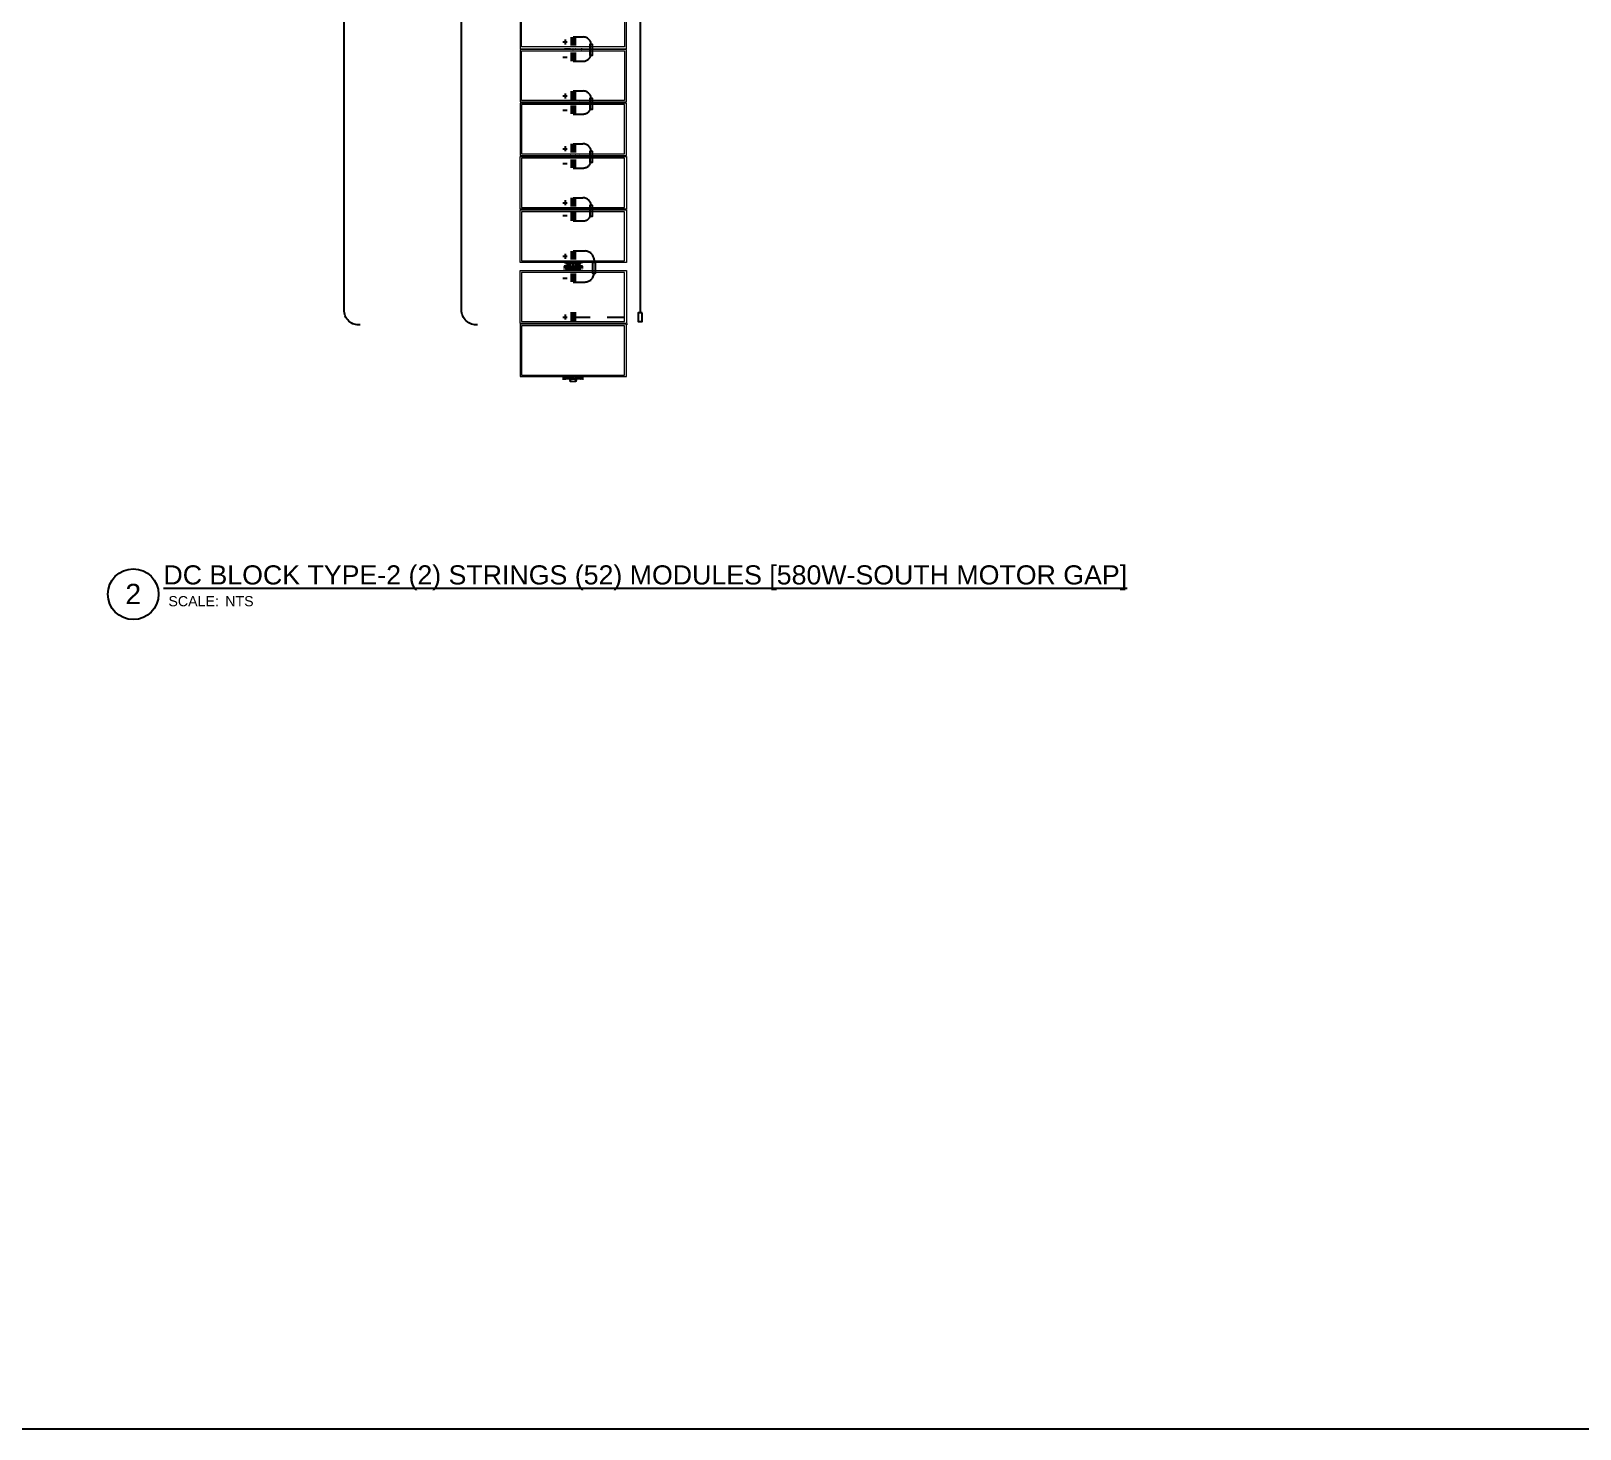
# Model space of a CAD drawing. Header units: feet. Extents: x -5.1 to 70.3, y -33 to 8.
# Drawn here: x 30.05 to 39.21, y -32.97 to -24.7 of the extents above; entities that cross this region are included whole.
import ezdxf
from ezdxf.enums import TextEntityAlignment as Align
from ezdxf.lldxf.tags import DXFTag

# ---------------------------------------------------------------- set-up
doc = ezdxf.new("R2010")
doc.units = ezdxf.units.FT
doc.header["$MEASUREMENT"] = 0
doc.linetypes.add('HIDDEN', pattern=[0.375, 0.25, -0.125])
for name, color, linetype in [('E-DC HARNESS-POS', 10, 'DC HARNESS CABLE'), ('E-HARN-COMP', 8, 'Continuous'), ('E-TRNK-CABL-NEG', 170, 'HIDDEN'), ('E-TRUNK-CABLE-POS', 10, 'HIDDEN'), ('G-ANNO-TEXT', 1, 'Continuous'), ('G-ANNO-TEXT @ 2', 1, 'Continuous'), ('Polarity-Text', 7, 'Continuous')]:
    doc.layers.add(name, color=color, linetype=linetype)
doc.styles.add('NEI-A', font='arial.ttf')
tags = doc.linetypes.add('DC HARNESS CABLE', pattern='A,0.5,-0.2,["DH",Standard,S=0.1,R=0,X=-0.1,Y=-0.05],-0.2', length=0.9).pattern_tags.tags
tags[6] = DXFTag(74, 10)

# ---------------------------------------------------------------- blocks, each defined once
blk = doc.blocks.new('A$Cc93f9aa1')
at = {"lineweight": 5}
for points in [[(11.8429, 0.4666), (11.6112, 0.4666), (11.6112, 0), (11.8429, 0)], [(11.6195, 0.4583), (11.8345, 0.4583), (11.8345, 0.0067), (11.6195, 0.0067)], [(11.8462, 0), (12.0762, 0), (12.0762, 0.4666), (11.8462, 0.4666)], [(11.8529, 0.0067), (11.8529, 0.4583), (12.0695, 0.4583), (12.0695, 0.0067)], [(12.0812, 0), (12.3112, 0), (12.3112, 0.4666), (12.0812, 0.4666)], [(12.3045, 0.0067), (12.3045, 0.4583), (12.0878, 0.4583), (12.0878, 0.0067)], [(12.5462, 0), (12.3162, 0), (12.3162, 0.4666), (12.5462, 0.4666)], [(12.5395, 0.0067), (12.5395, 0.4583), (12.3228, 0.4583), (12.3228, 0.0067)], [(12.7811, 0.4666), (12.7811, 0), (12.5495, 0), (12.5495, 0.4666)], [(12.7728, 0.4583), (12.5578, 0.4583), (12.5578, 0.0067), (12.7728, 0.0067)], [(12.8161, 0.4666), (13.0478, 0.4666), (13.0478, 0), (12.8161, 0)], [(12.8245, 0.4583), (12.8245, 0.0067), (13.0395, 0.0067), (13.0395, 0.4583)], [(13.2811, 0.4666), (13.0511, 0.4666), (13.0511, 0), (13.2811, 0)], [(13.0578, 0.4583), (13.0578, 0.0067), (13.2745, 0.0067), (13.2745, 0.4583)], [(11.8445, 0.235), (11.8445, 0.2333), (11.8429, 0.2333), (11.8429, 0.2317), (11.8445, 0.2317), (11.8462, 0.2317), (11.8462, 0.2333)], [(12.0795, 0.235), (12.0778, 0.2333), (12.0778, 0.2317), (12.0812, 0.2317), (12.0812, 0.2333), (12.0795, 0.2333)], [(12.3145, 0.235), (12.3128, 0.235), (12.3128, 0.2317), (12.3162, 0.2317), (12.3162, 0.2333), (12.3145, 0.2333)], [(12.5478, 0.235), (12.5478, 0.2333), (12.5462, 0.2333), (12.5462, 0.2317), (12.5478, 0.2317), (12.5495, 0.2317), (12.5495, 0.2333), (12.5495, 0.235)], [(12.7828, 0.245), (12.7811, 0.245)], [(12.7828, 0.235), (12.7811, 0.235)], [(12.7828, 0.23), (12.7811, 0.23)], [(12.7828, 0.22), (12.7811, 0.22)], [(12.7845, 0.2483), (12.7861, 0.2483), (12.7861, 0.245), (12.7845, 0.245), (12.7828, 0.2467), (12.7828, 0.2483)], [(12.7845, 0.2483), (12.7828, 0.2467), (12.7845, 0.245), (12.7861, 0.2467)], [(12.7861, 0.2167), (12.7861, 0.2183), (12.7861, 0.22), (12.7845, 0.22), (12.7828, 0.22), (12.7828, 0.2183), (12.7828, 0.2167), (12.7845, 0.2167)], [(12.7845, 0.22), (12.7828, 0.2183), (12.7845, 0.2167), (12.7861, 0.2183)], [(12.7861, 0.2467), (12.7845, 0.2467)], [(12.7861, 0.2183), (12.7845, 0.2183)], [(12.7861, 0.2183), (12.7845, 0.2183)], [(12.7945, 0.2483), (12.7928, 0.2483), (12.7911, 0.25), (12.7928, 0.2483)], [(12.7911, 0.2133), (12.7911, 0.215), (12.7945, 0.215), (12.7945, 0.2117), (12.7945, 0.21), (12.7928, 0.21), (12.7928, 0.2083)], [(12.7928, 0.2667), (12.7945, 0.2667), (12.7945, 0.2583), (12.7928, 0.2583)], [(12.7961, 0.2167), (12.7945, 0.2167)], [(12.7978, 0.2717), (12.7961, 0.2717)], [(12.7978, 0.2617), (12.7961, 0.2617)], [(12.7978, 0.2467), (12.7978, 0.2183), (12.7961, 0.2183), (12.7961, 0.2467)], [(12.7978, 0.2367), (12.7961, 0.2367)], [(12.7978, 0.23), (12.7961, 0.23)], [(12.7978, 0.23), (12.7961, 0.23)], [(12.8011, 0.2183), (12.8011, 0.2467), (12.8028, 0.2467), (12.8028, 0.2183)], [(12.8045, 0.2617), (12.8028, 0.2617)], [(12.8061, 0.23), (12.8045, 0.23)], [(12.8061, 0.23), (12.8045, 0.23)], [(12.8128, 0.2483), (12.8111, 0.2467), (12.8128, 0.245), (12.8145, 0.2467)], [(12.8128, 0.22), (12.8111, 0.2183), (12.8128, 0.2167), (12.8145, 0.2183)], [(12.8145, 0.21), (12.8145, 0.2133), (12.8161, 0.2133), (12.8161, 0.2117)], [(12.8178, 0.235), (12.8161, 0.235)], [(12.8178, 0.23), (12.8161, 0.23)], [(13.2895, 0.25), (13.2878, 0.25)], [(13.2911, 0.23), (13.2895, 0.23), (13.2878, 0.22), (13.2895, 0.22)], [(13.2961, 0.22), (13.2945, 0.22)], [(12.7961, 0.1967), (12.7961, 0.195), (12.7945, 0.195)], [(12.7978, 0.2033), (12.7961, 0.2033)], [(12.7995, 0.1967), (12.7978, 0.1967)], [(12.7995, 0.195), (12.7978, 0.195)], [(12.8028, 0.195), (12.8011, 0.195)]]:
    blk.add_lwpolyline(points, close=True, dxfattribs=at)
at = {"color": 2, "lineweight": 5}
blk.add_lwpolyline([(13.0495, 0.4683), (13.0511, 0.4716)], dxfattribs=at)
at = {"lineweight": 5}
for points in [[(11.8462, 0.2767), (11.8429, 0.2767)], [(11.8445, 0.27), (11.8445, 0.2733), (11.8429, 0.2717), (11.8429, 0.27), (11.8429, 0.2683)], [(11.8445, 0.255), (11.8429, 0.255), (11.8429, 0.2633), (11.8445, 0.2733)], [(11.8445, 0.2733), (11.8445, 0.275), (11.8445, 0.2733)], [(12.0812, 0.2767), (12.0762, 0.2767)], [(12.0762, 0.255), (12.0778, 0.255), (12.0778, 0.2633), (12.0795, 0.2733)], [(12.0812, 0.275), (12.0795, 0.275), (12.0795, 0.2733), (12.0778, 0.2733), (12.0778, 0.27), (12.0778, 0.2683)], [(12.0795, 0.27), (12.0795, 0.2733), (12.0795, 0.275)], [(12.3162, 0.2767), (12.3112, 0.2767)], [(12.3128, 0.255), (12.3112, 0.255), (12.3112, 0.2567), (12.3128, 0.2633), (12.3128, 0.2733), (12.3128, 0.27), (12.3112, 0.2683)], [(12.3145, 0.27), (12.3145, 0.2733), (12.3145, 0.275), (12.3128, 0.275), (12.3128, 0.2733), (12.3145, 0.2733)], [(12.5495, 0.2767), (12.5462, 0.2767)], [(12.5478, 0.255), (12.5462, 0.255), (12.5462, 0.2567), (12.5478, 0.2633), (12.5478, 0.2733), (12.5478, 0.275), (12.5478, 0.2733), (12.5478, 0.2717), (12.5462, 0.27), (12.5462, 0.2683)], [(12.5478, 0.275), (12.5495, 0.275)], [(12.5495, 0.27), (12.5495, 0.2733)], [(12.7811, 0.2667), (12.7828, 0.2667), (12.7828, 0.2683), (12.7811, 0.2683), (12.7811, 0.27), (12.7811, 0.275)], [(12.8045, 0.2683), (12.8028, 0.2683), (12.8011, 0.2683), (12.8011, 0.27), (12.7995, 0.27), (12.7978, 0.27), (12.7995, 0.27), (12.7978, 0.27), (12.7961, 0.2717), (12.7961, 0.2733), (12.7945, 0.2733), (12.7945, 0.27), (12.7961, 0.27), (12.7961, 0.2683), (12.7978, 0.2683), (12.7995, 0.2683), (12.7995, 0.2667)], [(12.7961, 0.2733), (12.7978, 0.2733), (12.8028, 0.2733), (12.8045, 0.2733), (12.8061, 0.2733)], [(12.8061, 0.2717), (12.8045, 0.2717), (12.8028, 0.27), (12.8045, 0.27), (12.8045, 0.2733), (12.8045, 0.2717)], [(12.8111, 0.255), (12.8095, 0.255), (12.8111, 0.255), (12.8111, 0.2533), (12.8111, 0.2517), (12.8145, 0.2517), (12.8145, 0.255), (12.8111, 0.255), (12.8161, 0.265), (12.8145, 0.265), (12.8161, 0.2667), (12.8145, 0.2667), (12.8145, 0.27), (12.8145, 0.275), (12.8161, 0.275)], [(13.2928, 0.2767), (13.2811, 0.2767)], [(13.2828, 0.27), (13.2828, 0.2733), (13.2811, 0.2733), (13.2811, 0.2717)], [(13.2945, 0.2767), (13.2928, 0.2767), (13.2928, 0.2683), (13.2861, 0.2683), (13.2861, 0.2717), (13.2845, 0.2717), (13.2845, 0.27), (13.2828, 0.2733), (13.2845, 0.255), (13.2861, 0.255), (13.2861, 0.2533), (13.2845, 0.27), (13.2845, 0.2683), (13.2845, 0.2667), (13.2861, 0.265), (13.2861, 0.2683), (13.2845, 0.2683)], [(13.2828, 0.2733), (13.2828, 0.275), (13.2828, 0.2733)], [(13.2895, 0.2733), (13.2878, 0.2733), (13.2911, 0.2733), (13.2928, 0.2733)], [(11.8445, 0.2467), (11.8429, 0.2467), (11.8429, 0.255)], [(11.8462, 0.2467), (11.8429, 0.2467)], [(11.8462, 0.245), (11.8429, 0.245), (11.8445, 0.245)], [(11.8429, 0.245), (11.8429, 0.2433), (11.8462, 0.2433)], [(11.8462, 0.2217), (11.8429, 0.2217), (11.8429, 0.22)], [(11.8462, 0.22), (11.8429, 0.22), (11.8445, 0.22)], [(11.8445, 0.2183), (11.8429, 0.2183), (11.8429, 0.21), (11.8429, 0.2), (11.8445, 0.1933), (11.8445, 0.1917), (11.8462, 0.1917)], [(11.8429, 0.2183), (11.8462, 0.2183)], [(12.0812, 0.2467), (12.0778, 0.2467), (12.0762, 0.2467), (12.0762, 0.2517), (12.0778, 0.2533), (12.0778, 0.255)], [(12.0762, 0.2467), (12.0778, 0.2467)], [(12.0812, 0.245), (12.0778, 0.245), (12.0762, 0.245)], [(12.0812, 0.2433), (12.0778, 0.2433), (12.0762, 0.2433)], [(12.0812, 0.2217), (12.0778, 0.2217), (12.0762, 0.2217)], [(12.0762, 0.22), (12.0778, 0.22), (12.0812, 0.22)], [(12.0778, 0.21), (12.0778, 0.2117), (12.0762, 0.215), (12.0762, 0.2183), (12.0778, 0.2183), (12.0762, 0.2183)], [(12.0762, 0.21), (12.0778, 0.21), (12.0778, 0.2), (12.0795, 0.1933), (12.0795, 0.1917), (12.0812, 0.1917)], [(12.0778, 0.2433), (12.0778, 0.245)], [(12.0778, 0.22), (12.0778, 0.2217)], [(12.0812, 0.2183), (12.0778, 0.2183)], [(12.3128, 0.2467), (12.3112, 0.2467), (12.3112, 0.255)], [(12.3162, 0.2467), (12.3112, 0.2467)], [(12.3162, 0.245), (12.3112, 0.245), (12.3128, 0.245)], [(12.3112, 0.245), (12.3112, 0.2433), (12.3162, 0.2433)], [(12.3162, 0.2217), (12.3112, 0.2217), (12.3112, 0.22)], [(12.3162, 0.22), (12.3112, 0.22), (12.3128, 0.22)], [(12.3145, 0.1917), (12.3128, 0.1917), (12.3128, 0.2), (12.3112, 0.21), (12.3112, 0.2183), (12.3128, 0.2183)], [(12.3112, 0.2183), (12.3162, 0.2183)], [(12.5478, 0.2467), (12.5462, 0.2467), (12.5462, 0.255)], [(12.5495, 0.2467), (12.5462, 0.2467)], [(12.5495, 0.245), (12.5462, 0.245), (12.5478, 0.245)], [(12.5462, 0.245), (12.5462, 0.2433), (12.5495, 0.2433)], [(12.5495, 0.2217), (12.5462, 0.2217), (12.5462, 0.22)], [(12.5495, 0.22), (12.5462, 0.22), (12.5478, 0.22)], [(12.5478, 0.1917), (12.5478, 0.2), (12.5462, 0.21), (12.5462, 0.2183), (12.5478, 0.2183)], [(12.5462, 0.2183), (12.5495, 0.2183)], [(12.7861, 0.2117), (12.7861, 0.2133), (12.7828, 0.2133), (12.7828, 0.2117), (12.7811, 0.21), (12.7811, 0.2133), (12.7828, 0.2133), (12.7828, 0.215), (12.7811, 0.215), (12.7811, 0.25), (12.7828, 0.25), (12.7828, 0.2517), (12.7828, 0.2533), (12.7811, 0.255), (12.7811, 0.2533), (12.7811, 0.255), (12.7811, 0.2517), (12.7861, 0.2517), (12.7861, 0.2533), (12.7861, 0.255), (12.7828, 0.265), (12.7811, 0.265), (12.7795, 0.2667)], [(12.7795, 0.255), (12.7795, 0.255)], [(12.7795, 0.21), (12.7795, 0.21)], [(12.7811, 0.27), (12.7811, 0.27)], [(12.7811, 0.2667), (12.7811, 0.2667)], [(12.7811, 0.265), (12.7861, 0.255), (12.7811, 0.255), (12.7811, 0.2567)], [(12.7811, 0.25), (12.7811, 0.2517)], [(12.7811, 0.2467), (12.7828, 0.2467), (12.7828, 0.2483), (12.7845, 0.2483), (12.7861, 0.2483), (12.7861, 0.2467), (12.7878, 0.2467)], [(12.7811, 0.2183), (12.7828, 0.2183), (12.7828, 0.22), (12.7845, 0.22), (12.7861, 0.22), (12.7861, 0.2183), (12.7861, 0.2167), (12.7845, 0.2167), (12.7828, 0.2183)], [(12.7811, 0.2133), (12.7811, 0.215)], [(12.7811, 0.2117), (12.7811, 0.21), (12.7861, 0.21), (12.7811, 0.2), (12.7828, 0.2), (12.7861, 0.21), (12.7861, 0.2117), (12.7861, 0.21), (12.7878, 0.21), (12.7911, 0.2133), (12.7895, 0.2133), (12.7895, 0.2117), (12.7878, 0.2117), (12.7895, 0.2117)], [(12.7845, 0.2667), (12.7828, 0.2667), (12.7828, 0.2633), (12.7828, 0.265), (12.7845, 0.265), (12.7845, 0.2633)], [(12.7828, 0.2483), (12.7828, 0.2483)], [(12.7828, 0.2467), (12.7828, 0.245), (12.7845, 0.245), (12.7861, 0.245), (12.7861, 0.2467), (12.7845, 0.2467), (12.7861, 0.2467), (12.7845, 0.2467), (12.7861, 0.2467), (12.7845, 0.2467), (12.7861, 0.2467), (12.7845, 0.2467)], [(12.7828, 0.2467), (12.7828, 0.2467)], [(12.7828, 0.245), (12.7828, 0.245)], [(12.7828, 0.22), (12.7828, 0.22)], [(12.7828, 0.2183), (12.7828, 0.2183)], [(12.7828, 0.2167), (12.7828, 0.2167)], [(12.7845, 0.2617), (12.7911, 0.2583), (12.7911, 0.2567)], [(12.7845, 0.2483), (12.7845, 0.2483)], [(12.7845, 0.245), (12.7845, 0.245)], [(12.7845, 0.22), (12.7845, 0.22)], [(12.7845, 0.2183), (12.7861, 0.2183)], [(12.7845, 0.2183), (12.7861, 0.2183)], [(12.7845, 0.2183), (12.7861, 0.2183)], [(12.7845, 0.2183), (12.7861, 0.2183)], [(12.7845, 0.2183), (12.7861, 0.2183)], [(12.7845, 0.2167), (12.7845, 0.2167)], [(12.7845, 0.2033), (12.7911, 0.2067), (12.7911, 0.2083)], [(12.7861, 0.2583), (12.7911, 0.2533)], [(12.7895, 0.2533), (12.7878, 0.2533), (12.7895, 0.2533), (12.7895, 0.2517), (12.7911, 0.2517), (12.7878, 0.255), (12.7878, 0.2517), (12.7861, 0.2517), (12.7878, 0.2517), (12.7878, 0.215), (12.7861, 0.215)], [(12.7861, 0.255), (12.7878, 0.255), (12.7861, 0.255), (12.7861, 0.2533)], [(12.7861, 0.2483), (12.7861, 0.2483)], [(12.7861, 0.2467), (12.7861, 0.2467)], [(12.7861, 0.245), (12.7861, 0.245)], [(12.7861, 0.22), (12.7861, 0.22)], [(12.7861, 0.2183), (12.7861, 0.2183)], [(12.7861, 0.2167), (12.7861, 0.2167)], [(12.7861, 0.215), (12.7861, 0.215)], [(12.7861, 0.2133), (12.7878, 0.2133), (12.7878, 0.21), (12.7861, 0.21)], [(12.7861, 0.2067), (12.7911, 0.2117)], [(12.7945, 0.245), (12.7878, 0.245)], [(12.7978, 0.235), (12.7961, 0.235), (12.7945, 0.235), (12.7945, 0.2367), (12.7945, 0.2383), (12.7945, 0.2367), (12.7961, 0.235), (12.7878, 0.235), (12.7878, 0.23), (12.7961, 0.23), (12.7945, 0.2283), (12.7945, 0.2267), (12.7945, 0.23), (12.7961, 0.23), (12.7945, 0.23)], [(12.7878, 0.22), (12.7945, 0.22)], [(12.7878, 0.215), (12.7878, 0.215)], [(12.7928, 0.2667), (12.7911, 0.2617), (12.7911, 0.25), (12.7911, 0.2517)], [(12.7911, 0.26), (12.7911, 0.25), (12.7928, 0.25), (12.7945, 0.2483), (12.7961, 0.2483)], [(12.7945, 0.255), (12.7945, 0.25), (12.7928, 0.25), (12.7911, 0.2517), (12.7928, 0.2567), (12.7928, 0.255), (12.7945, 0.255), (12.7945, 0.2583)], [(12.7911, 0.205), (12.7911, 0.215), (12.7928, 0.2167), (12.7945, 0.2167), (12.7928, 0.2167), (12.7911, 0.215)], [(12.7928, 0.1983), (12.7911, 0.205), (12.7911, 0.215), (12.7911, 0.2133)], [(12.7928, 0.2667), (12.7928, 0.2667)], [(12.7928, 0.26), (12.7928, 0.26)], [(12.7945, 0.215), (12.7945, 0.2167), (12.7928, 0.215)], [(12.7945, 0.2067), (12.7945, 0.1983), (12.7928, 0.1983), (12.7928, 0.2067), (12.7945, 0.2067), (12.7945, 0.21)], [(12.7928, 0.205), (12.7928, 0.205)], [(12.7961, 0.27), (12.7945, 0.27), (12.7961, 0.27), (12.7978, 0.27), (12.7961, 0.27), (12.7978, 0.27), (12.7978, 0.2683), (12.7961, 0.2683), (12.7961, 0.2467)], [(12.7961, 0.2383), (12.7945, 0.2383), (12.7945, 0.2617), (12.7945, 0.27)], [(12.7945, 0.2667), (12.7961, 0.2667)], [(12.7945, 0.2467), (12.7945, 0.2483), (12.7961, 0.2483), (12.7945, 0.2483), (12.7945, 0.25)], [(12.7945, 0.195), (12.7945, 0.1933), (12.7961, 0.1933), (12.7961, 0.195), (12.7945, 0.195), (12.7945, 0.2033), (12.7945, 0.2267), (12.7961, 0.2267)], [(12.7961, 0.2167), (12.7945, 0.2167), (12.7945, 0.2183)], [(12.7961, 0.27), (12.7961, 0.27)], [(12.8028, 0.2467), (12.8028, 0.2683), (12.8011, 0.2683), (12.8011, 0.2467), (12.7995, 0.2467), (12.7995, 0.2183), (12.7978, 0.2183), (12.7978, 0.1967), (12.7961, 0.1967), (12.7961, 0.2183)], [(12.7961, 0.1933), (12.8028, 0.1933), (12.8045, 0.1933), (12.8028, 0.1933), (12.8028, 0.195), (12.8011, 0.195), (12.8028, 0.195), (12.8045, 0.195), (12.8045, 0.2033), (12.8028, 0.2033), (12.8045, 0.2033), (12.8045, 0.2267), (12.8028, 0.2267)], [(12.7978, 0.2717), (12.7995, 0.2717)], [(12.7978, 0.2667), (12.7995, 0.2667), (12.7995, 0.2467), (12.7978, 0.2467), (12.7978, 0.2683), (12.7995, 0.2683), (12.8011, 0.2683), (12.8028, 0.2683), (12.8028, 0.27), (12.8011, 0.27), (12.8028, 0.27), (12.8011, 0.27), (12.8028, 0.27), (12.8045, 0.27), (12.8028, 0.27), (12.8045, 0.27), (12.8061, 0.27)], [(12.8028, 0.2183), (12.8028, 0.1967), (12.8011, 0.1967), (12.8011, 0.2183), (12.7995, 0.2183), (12.7995, 0.1983), (12.7978, 0.1983)], [(12.8011, 0.2667), (12.8028, 0.2667)], [(12.8028, 0.2717), (12.8045, 0.2717), (12.8028, 0.2717)], [(12.8045, 0.27), (12.8045, 0.2617), (12.8045, 0.2383), (12.8028, 0.2383)], [(12.8028, 0.27), (12.8028, 0.27)], [(12.8028, 0.23), (12.8095, 0.23), (12.8095, 0.235), (12.8028, 0.235)], [(12.8078, 0.2517), (12.8078, 0.25), (12.8078, 0.2617), (12.8078, 0.2667), (12.8078, 0.2583), (12.8045, 0.2583), (12.8045, 0.2667), (12.8061, 0.2667), (12.8045, 0.2667)], [(12.8045, 0.2583), (12.8045, 0.255), (12.8078, 0.255), (12.8078, 0.2567), (12.8078, 0.2583)], [(12.8078, 0.2567), (12.8078, 0.2517), (12.8078, 0.25), (12.8061, 0.25), (12.8045, 0.255)], [(12.8095, 0.2483), (12.8045, 0.2483), (12.8061, 0.2483), (12.8078, 0.2483), (12.8061, 0.2483), (12.8078, 0.2483)], [(12.8095, 0.245), (12.8045, 0.245), (12.8061, 0.2467), (12.8095, 0.2467)], [(12.8061, 0.235), (12.8045, 0.235), (12.8045, 0.2383), (12.8061, 0.2383)], [(12.8045, 0.2383), (12.8045, 0.2367), (12.8061, 0.2367), (12.8045, 0.2367), (12.8045, 0.235)], [(12.8045, 0.2267), (12.8045, 0.23), (12.8045, 0.2267), (12.8061, 0.2267)], [(12.8095, 0.2183), (12.8061, 0.2183), (12.8045, 0.22), (12.8095, 0.22)], [(12.8095, 0.205), (12.8095, 0.215), (12.8078, 0.215), (12.8061, 0.2167), (12.8045, 0.2167), (12.8095, 0.2167)], [(12.8045, 0.21), (12.8045, 0.2067), (12.8078, 0.2067), (12.8078, 0.2083), (12.8078, 0.21), (12.8061, 0.21), (12.8045, 0.2117), (12.8061, 0.215), (12.8078, 0.215), (12.8078, 0.2083)], [(12.8045, 0.1983), (12.8061, 0.1983), (12.8045, 0.1983), (12.8045, 0.2067)], [(12.8061, 0.2667), (12.8061, 0.2667)], [(12.8061, 0.25), (12.8061, 0.2483), (12.8078, 0.25), (12.8061, 0.2483), (12.8078, 0.25), (12.8095, 0.25), (12.8095, 0.26)], [(12.8061, 0.215), (12.8061, 0.2167), (12.8078, 0.2167), (12.8061, 0.2167), (12.8078, 0.215), (12.8061, 0.2167), (12.8078, 0.2167)], [(12.8078, 0.26), (12.8078, 0.26)], [(12.8078, 0.2067), (12.8078, 0.1983), (12.8078, 0.215), (12.8078, 0.2133)], [(12.8078, 0.205), (12.8078, 0.205)], [(12.8145, 0.265), (12.8095, 0.255), (12.8111, 0.255), (12.8111, 0.2533)], [(12.8145, 0.255), (12.8161, 0.255), (12.8161, 0.2533), (12.8161, 0.255), (12.8161, 0.2533), (12.8161, 0.2517), (12.8145, 0.2517), (12.8145, 0.25), (12.8161, 0.25), (12.8161, 0.215), (12.8145, 0.215), (12.8145, 0.2133), (12.8111, 0.2133), (12.8111, 0.2117), (12.8111, 0.21), (12.8095, 0.21), (12.8145, 0.2), (12.8161, 0.2), (12.8145, 0.2017)], [(12.8111, 0.215), (12.8095, 0.215), (12.8095, 0.2517), (12.8111, 0.2517), (12.8095, 0.2517), (12.8095, 0.255)], [(12.8095, 0.2517), (12.8095, 0.2517)], [(12.8095, 0.235), (12.8111, 0.235)], [(12.8095, 0.215), (12.8095, 0.215)], [(12.8111, 0.2117), (12.8095, 0.2117), (12.8095, 0.21), (12.8095, 0.2133), (12.8111, 0.2133)], [(12.8095, 0.21), (12.8111, 0.21)], [(12.8111, 0.2517), (12.8111, 0.2517)], [(12.8111, 0.2467), (12.8111, 0.245), (12.8111, 0.2483), (12.8128, 0.2483), (12.8111, 0.2483), (12.8111, 0.2467), (12.8128, 0.2467), (12.8145, 0.2467), (12.8128, 0.245), (12.8111, 0.245), (12.8128, 0.245), (12.8145, 0.245), (12.8145, 0.2467), (12.8128, 0.2467), (12.8145, 0.2467), (12.8128, 0.2467), (12.8145, 0.2467), (12.8128, 0.2467), (12.8145, 0.2467), (12.8128, 0.2467), (12.8145, 0.2467), (12.8145, 0.2483), (12.8128, 0.2483), (12.8145, 0.2483), (12.8145, 0.2467)], [(12.8111, 0.2483), (12.8111, 0.2483)], [(12.8111, 0.2467), (12.8111, 0.2467)], [(12.8111, 0.245), (12.8111, 0.245)], [(12.8128, 0.2183), (12.8145, 0.2183), (12.8128, 0.2183), (12.8145, 0.2183), (12.8128, 0.2183), (12.8145, 0.2183), (12.8128, 0.2183), (12.8145, 0.2183), (12.8128, 0.2183), (12.8145, 0.2183), (12.8145, 0.22), (12.8128, 0.22), (12.8111, 0.22), (12.8111, 0.2183), (12.8111, 0.2167), (12.8128, 0.2167), (12.8145, 0.2183), (12.8145, 0.2167), (12.8128, 0.2167), (12.8111, 0.2167), (12.8111, 0.2183), (12.8111, 0.22), (12.8128, 0.22), (12.8145, 0.22), (12.8145, 0.2183)], [(12.8111, 0.22), (12.8111, 0.22)], [(12.8111, 0.2183), (12.8111, 0.2183)], [(12.8111, 0.2167), (12.8111, 0.2167)], [(12.8111, 0.215), (12.8111, 0.215)], [(12.8161, 0.2), (12.8111, 0.21), (12.8145, 0.21)], [(12.8128, 0.2483), (12.8128, 0.2483)], [(12.8128, 0.245), (12.8128, 0.245)], [(12.8128, 0.22), (12.8128, 0.22)], [(12.8128, 0.2167), (12.8128, 0.2167)], [(12.8145, 0.27), (12.8145, 0.27)], [(12.8145, 0.2667), (12.8145, 0.2667)], [(12.8145, 0.2483), (12.8145, 0.2483)], [(12.8145, 0.2467), (12.8145, 0.2467)], [(12.8145, 0.245), (12.8145, 0.245)], [(12.8145, 0.22), (12.8145, 0.22)], [(12.8145, 0.2183), (12.8145, 0.2183)], [(12.8145, 0.2167), (12.8145, 0.2167)], [(12.8161, 0.2567), (12.8161, 0.255)], [(12.8161, 0.2517), (12.8161, 0.25)], [(12.8161, 0.245), (12.8178, 0.245)], [(12.8161, 0.22), (12.8178, 0.22)], [(12.8161, 0.215), (12.8161, 0.2133)], [(12.8178, 0.2117), (12.8161, 0.2117), (12.8161, 0.21)], [(12.8178, 0.255), (12.8178, 0.255)], [(12.8178, 0.21), (12.8178, 0.21)], [(13.2845, 0.255), (13.2845, 0.2467), (13.2811, 0.2467)], [(13.2811, 0.245), (13.2845, 0.245), (13.2861, 0.245), (13.2861, 0.2533), (13.2878, 0.25), (13.2878, 0.2467)], [(13.2811, 0.2433), (13.2845, 0.2433), (13.2845, 0.245), (13.2845, 0.2433), (13.2845, 0.245)], [(13.2811, 0.2317), (13.2845, 0.2317), (13.2845, 0.2333), (13.2828, 0.2333), (13.2828, 0.235), (13.2811, 0.2333)], [(13.2861, 0.2217), (13.2845, 0.2217), (13.2845, 0.22), (13.2845, 0.2217), (13.2811, 0.2217)], [(13.2811, 0.22), (13.2845, 0.22), (13.2861, 0.22), (13.2878, 0.22)], [(13.2811, 0.2183), (13.2845, 0.2183)], [(13.2828, 0.1917), (13.2845, 0.21), (13.2861, 0.2117), (13.2861, 0.22), (13.2878, 0.22), (13.2895, 0.22), (13.2895, 0.2183), (13.2878, 0.2183), (13.2878, 0.22), (13.2878, 0.215), (13.2878, 0.2167), (13.2895, 0.2167), (13.2878, 0.2167), (13.2878, 0.215), (13.2845, 0.2), (13.2861, 0.2), (13.2895, 0.2167), (13.2928, 0.2167), (13.2928, 0.2)], [(13.2845, 0.2667), (13.2878, 0.25), (13.2895, 0.25), (13.2861, 0.265), (13.2928, 0.265), (13.2928, 0.2683)], [(13.2895, 0.2317), (13.2895, 0.235), (13.2861, 0.2433), (13.2861, 0.245), (13.2845, 0.245), (13.2845, 0.2467)], [(13.2878, 0.235), (13.2845, 0.2433), (13.2861, 0.2433), (13.2845, 0.2433), (13.2861, 0.2433), (13.2861, 0.245), (13.2845, 0.245), (13.2861, 0.245)], [(13.2895, 0.235), (13.2878, 0.235), (13.2878, 0.2317), (13.2845, 0.2233)], [(13.2845, 0.2217), (13.2845, 0.22), (13.2861, 0.22), (13.2861, 0.2217), (13.2845, 0.2217), (13.2861, 0.2217), (13.2845, 0.22), (13.2861, 0.22), (13.2845, 0.22), (13.2845, 0.2183), (13.2845, 0.21)], [(13.2845, 0.1967), (13.2845, 0.195), (13.2861, 0.2117), (13.2878, 0.215), (13.2895, 0.215)], [(13.2928, 0.265), (13.2928, 0.25), (13.2895, 0.25), (13.2895, 0.2467), (13.2878, 0.2467), (13.2878, 0.245), (13.2861, 0.245), (13.2878, 0.245), (13.2895, 0.245), (13.2895, 0.2467), (13.2928, 0.2467), (13.2928, 0.25)], [(13.2878, 0.2217), (13.2861, 0.2217), (13.2895, 0.23), (13.2911, 0.23)], [(13.2878, 0.2717), (13.2911, 0.2717)], [(13.2878, 0.245), (13.2895, 0.235), (13.2911, 0.235), (13.2895, 0.235), (13.2895, 0.23), (13.2878, 0.23)], [(13.2911, 0.2317), (13.2911, 0.235), (13.2895, 0.245)], [(13.2928, 0.2167), (13.2928, 0.2183), (13.2895, 0.2183), (13.2895, 0.2167)], [(13.2945, 0.2467), (13.2928, 0.2467), (13.2945, 0.2467), (13.2961, 0.245), (13.2978, 0.245), (13.2961, 0.245), (13.2928, 0.245), (13.2928, 0.2183), (13.2945, 0.2183), (13.2945, 0.22), (13.2961, 0.22), (13.2961, 0.2183), (13.2961, 0.22), (13.2978, 0.22), (13.2995, 0.22), (13.2995, 0.2217)], [(13.2978, 0.2467), (13.2961, 0.2467), (13.2945, 0.2467), (13.2928, 0.2467), (13.2928, 0.245), (13.2945, 0.245)], [(13.2928, 0.2467), (13.2961, 0.2467), (13.2978, 0.2467), (13.2978, 0.245), (13.2995, 0.245), (13.2995, 0.2433), (13.3011, 0.2433)], [(13.2928, 0.22), (13.2928, 0.2233), (13.2928, 0.2417), (13.2928, 0.245)], [(13.3011, 0.2217), (13.2995, 0.2217), (13.2995, 0.22), (13.2978, 0.22), (13.2978, 0.2183), (13.2961, 0.2183), (13.2928, 0.2183), (13.2945, 0.2183), (13.2995, 0.2183), (13.3028, 0.2183)], [(13.2945, 0.22), (13.2928, 0.22), (13.2961, 0.22), (13.2978, 0.22), (13.2961, 0.22), (13.2978, 0.22), (13.2995, 0.22)], [(13.2928, 0.2183), (13.2945, 0.2183)], [(13.3028, 0.2467), (13.2995, 0.2467), (13.2945, 0.2467), (13.2961, 0.2467), (13.2961, 0.245)], [(13.2995, 0.2433), (13.2995, 0.245), (13.2978, 0.245), (13.2961, 0.245), (13.2961, 0.2467)], [(13.2995, 0.245), (13.2978, 0.245)], [(13.3011, 0.2283), (13.3011, 0.2233), (13.3011, 0.2433), (13.3011, 0.2383)], [(13.3011, 0.2267), (13.3011, 0.2283), (13.3011, 0.2383), (13.3028, 0.2383)], [(13.3011, 0.2367), (13.3011, 0.2383), (13.3011, 0.2367)], [(13.3028, 0.245), (13.3045, 0.245), (13.3045, 0.22), (13.3028, 0.22)], [(11.8445, 0.19), (11.8445, 0.1933), (11.8429, 0.1933), (11.8429, 0.195), (11.8429, 0.1967)], [(11.8462, 0.1883), (11.8429, 0.1883)], [(11.8445, 0.195), (11.8445, 0.1917), (11.8445, 0.19), (11.8462, 0.19)], [(12.0812, 0.1883), (12.0762, 0.1883)], [(12.0778, 0.1967), (12.0778, 0.195), (12.0778, 0.1917), (12.0795, 0.1917), (12.0795, 0.19), (12.0795, 0.1917), (12.0795, 0.195)], [(12.3112, 0.1967), (12.3128, 0.195), (12.3128, 0.19), (12.3145, 0.19), (12.3145, 0.1917), (12.3145, 0.195)], [(12.3162, 0.1883), (12.3112, 0.1883)], [(12.5462, 0.1967), (12.5462, 0.195), (12.5478, 0.1933), (12.5478, 0.19), (12.5495, 0.19)], [(12.5495, 0.1883), (12.5462, 0.1883)], [(12.5495, 0.195), (12.5495, 0.1917), (12.5478, 0.1917), (12.5478, 0.19)], [(12.7811, 0.2017), (12.7795, 0.2)], [(12.7811, 0.1983), (12.7828, 0.1983), (12.7811, 0.1967)], [(12.7811, 0.1983), (12.7811, 0.1983)], [(12.7811, 0.195), (12.7811, 0.19)], [(12.7811, 0.195), (12.7811, 0.195)], [(12.7845, 0.2017), (12.7845, 0.2), (12.7828, 0.2), (12.7828, 0.2017), (12.7828, 0.1983), (12.7845, 0.1983)], [(12.7945, 0.1983), (12.7961, 0.1983)], [(12.7978, 0.1933), (12.7961, 0.1933), (12.7978, 0.1933), (12.7961, 0.1933), (12.7978, 0.195), (12.7995, 0.195), (12.7978, 0.195), (12.7978, 0.1967)], [(12.7978, 0.195), (12.7961, 0.195), (12.7961, 0.1967)], [(12.7995, 0.1983), (12.7995, 0.1967), (12.8011, 0.1967), (12.8028, 0.1967), (12.8011, 0.1967), (12.8011, 0.195), (12.8028, 0.195), (12.8045, 0.1933), (12.8061, 0.1933), (12.8045, 0.1933), (12.8028, 0.1933)], [(12.8011, 0.1983), (12.8028, 0.1983)], [(12.8028, 0.195), (12.8028, 0.1967), (12.8028, 0.195), (12.8045, 0.195), (12.8045, 0.1933)], [(12.8061, 0.195), (12.8045, 0.195), (12.8028, 0.1967)], [(12.8145, 0.1967), (12.8145, 0.1983), (12.8161, 0.1983)], [(12.8145, 0.1983), (12.8145, 0.1983)], [(12.8145, 0.195), (12.8145, 0.19), (12.8161, 0.19)], [(13.2811, 0.1933), (13.2828, 0.1917), (13.2828, 0.19), (13.2845, 0.19)], [(13.2811, 0.1883), (13.2928, 0.1883)], [(13.2945, 0.1883), (13.2928, 0.1883), (13.2928, 0.1967), (13.2861, 0.1967), (13.2861, 0.195), (13.2845, 0.195), (13.2828, 0.1917), (13.2828, 0.19)], [(13.2845, 0.1917), (13.2828, 0.1917), (13.2828, 0.195)], [(13.2928, 0.1967), (13.2928, 0.2), (13.2861, 0.2), (13.2861, 0.1967), (13.2845, 0.1967), (13.2845, 0.1983)], [(13.2911, 0.1933), (13.2878, 0.1933)], [(13.2895, 0.1917), (13.2878, 0.1917), (13.2911, 0.1917), (13.2928, 0.1917)]]:
    blk.add_lwpolyline(points, dxfattribs=at)
at = {"color": 8, "lineweight": 5, "true_color": 0x808080}
for points in [[(11.8462, 0.2767), (11.8429, 0.2767)], [(11.8429, 0.2733), (11.8429, 0.275), (11.8445, 0.275)], [(11.8445, 0.2733), (11.8445, 0.2733)], [(11.8445, 0.2733), (11.8462, 0.2583)], [(12.0812, 0.2767), (12.0762, 0.2767)], [(12.0762, 0.2733), (12.0778, 0.2733), (12.0778, 0.275), (12.0795, 0.275)], [(12.0795, 0.2733), (12.0795, 0.2733)], [(12.0795, 0.2733), (12.0812, 0.2583)], [(12.3162, 0.2767), (12.3112, 0.2767)], [(12.3112, 0.2733), (12.3128, 0.2733), (12.3128, 0.275)], [(12.3145, 0.2733), (12.3145, 0.2733)], [(12.3145, 0.2733), (12.3162, 0.2583)], [(12.5495, 0.2767), (12.5462, 0.2767)], [(12.5462, 0.2733), (12.5462, 0.275), (12.5478, 0.275)], [(12.5478, 0.2733), (12.5495, 0.2583)], [(12.5495, 0.2733), (12.5495, 0.2733)], [(12.7961, 0.2733), (12.7961, 0.2717)], [(12.8028, 0.2717), (12.8028, 0.2733)], [(13.2928, 0.2767), (13.2811, 0.2767)], [(13.2811, 0.275), (13.2828, 0.275)], [(13.2811, 0.265), (13.2828, 0.2733)], [(11.8429, 0.2617), (11.8429, 0.27), (11.8445, 0.27)], [(11.8429, 0.2667), (11.8429, 0.2683)], [(11.8462, 0.255), (11.8429, 0.255)], [(11.8429, 0.21), (11.8462, 0.21)], [(11.8462, 0.2067), (11.8445, 0.1917)], [(11.8462, 0.2683), (11.8462, 0.27)], [(12.0762, 0.27), (12.0778, 0.27), (12.0778, 0.2683), (12.0762, 0.2617)], [(12.0762, 0.2683), (12.0778, 0.2683), (12.0762, 0.2667)], [(12.0812, 0.255), (12.0778, 0.255)], [(12.0778, 0.21), (12.0812, 0.21)], [(12.0812, 0.2067), (12.0795, 0.1917)], [(12.0812, 0.2683), (12.0812, 0.27)], [(12.3112, 0.27), (12.3128, 0.27), (12.3128, 0.2683), (12.3112, 0.2617)], [(12.3112, 0.2667), (12.3112, 0.2683), (12.3128, 0.2683)], [(12.3162, 0.255), (12.3112, 0.255)], [(12.3112, 0.21), (12.3162, 0.21)], [(12.3162, 0.2683), (12.3145, 0.27)], [(12.3162, 0.2067), (12.3145, 0.1917)], [(12.5462, 0.2617), (12.5462, 0.27), (12.5478, 0.27)], [(12.5462, 0.2667), (12.5462, 0.2683)], [(12.5495, 0.255), (12.5462, 0.255)], [(12.5462, 0.21), (12.5495, 0.21)], [(12.5495, 0.2067), (12.5478, 0.1917)], [(12.5495, 0.2683), (12.5495, 0.27)], [(12.7795, 0.2567), (12.7795, 0.2567)], [(12.7795, 0.2083), (12.7795, 0.2083)], [(12.7811, 0.2567), (12.7828, 0.2567)], [(12.7811, 0.21), (12.7811, 0.2083)], [(12.7828, 0.25), (12.7828, 0.2483)], [(12.7828, 0.245), (12.7828, 0.22)], [(12.7828, 0.2167), (12.7828, 0.215)], [(12.7845, 0.26), (12.7861, 0.2583), (12.7878, 0.2583), (12.7895, 0.2567), (12.7911, 0.255)], [(12.7911, 0.21), (12.7895, 0.2083), (12.7878, 0.2083), (12.7861, 0.2067), (12.7845, 0.205)], [(12.7861, 0.2483), (12.7861, 0.2517)], [(12.7861, 0.22), (12.7861, 0.245)], [(12.7861, 0.215), (12.7861, 0.2167)], [(12.7945, 0.2617), (12.7945, 0.27)], [(12.7945, 0.2583), (12.7961, 0.2583)], [(12.7945, 0.255), (12.7961, 0.255)], [(12.7945, 0.25), (12.7961, 0.25)], [(12.7945, 0.215), (12.7961, 0.215)], [(12.7945, 0.2117), (12.7961, 0.2117)], [(12.7945, 0.2067), (12.7961, 0.2067)], [(12.7961, 0.2717), (12.7961, 0.2717)], [(12.7961, 0.27), (12.7978, 0.27), (12.7995, 0.27), (12.7978, 0.27), (12.7995, 0.27), (12.8011, 0.27), (12.8028, 0.27), (12.8011, 0.27)], [(12.7961, 0.2617), (12.7961, 0.2383), (12.7961, 0.235), (12.7978, 0.235)], [(12.7961, 0.2033), (12.7961, 0.2267), (12.7961, 0.23), (12.7978, 0.23)], [(12.8028, 0.2717), (12.8028, 0.2717)], [(12.8028, 0.27), (12.8045, 0.27), (12.8045, 0.2617)], [(12.8028, 0.2617), (12.8028, 0.2383), (12.8028, 0.235)], [(12.8028, 0.2033), (12.8028, 0.23)], [(12.8045, 0.2583), (12.8061, 0.2583)], [(12.8045, 0.255), (12.8061, 0.255)], [(12.8045, 0.25), (12.8061, 0.25)], [(12.8045, 0.235), (12.8061, 0.235)], [(12.8045, 0.23), (12.8061, 0.23)], [(12.8061, 0.215), (12.8045, 0.215)], [(12.8045, 0.2117), (12.8061, 0.2117)], [(12.8045, 0.2067), (12.8061, 0.2067)], [(12.8111, 0.2517), (12.8111, 0.2483)], [(12.8111, 0.245), (12.8111, 0.22)], [(12.8111, 0.2167), (12.8111, 0.215)], [(12.8145, 0.2483), (12.8145, 0.25)], [(12.8145, 0.22), (12.8145, 0.245)], [(12.8145, 0.215), (12.8145, 0.2167)], [(12.8161, 0.2667), (12.8178, 0.2667)], [(12.8161, 0.2567), (12.8178, 0.2567)], [(12.8161, 0.2567), (12.8161, 0.2567)], [(12.8161, 0.2083), (12.8161, 0.21)], [(12.8161, 0.2083), (12.8161, 0.2083)], [(13.2845, 0.255), (13.2811, 0.255)], [(13.2811, 0.21), (13.2845, 0.21)], [(13.2961, 0.245), (13.2978, 0.245)], [(13.2961, 0.22), (13.2978, 0.22)], [(13.3028, 0.2467), (13.3028, 0.2183)], [(11.8429, 0.2033), (11.8429, 0.195), (11.8445, 0.195)], [(11.8445, 0.1967), (11.8429, 0.1967), (11.8429, 0.1983)], [(11.8445, 0.19), (11.8429, 0.19), (11.8429, 0.1917)], [(11.8462, 0.1883), (11.8429, 0.1883)], [(11.8445, 0.1917), (11.8445, 0.1917)], [(11.8462, 0.1967), (11.8462, 0.195), (11.8479, 0.195)], [(12.0762, 0.195), (12.0778, 0.195), (12.0778, 0.1967), (12.0762, 0.2033)], [(12.0762, 0.1967), (12.0778, 0.1967), (12.0762, 0.1983)], [(12.0795, 0.19), (12.0778, 0.19), (12.0778, 0.1917), (12.0762, 0.1917)], [(12.0812, 0.1883), (12.0762, 0.1883)], [(12.0795, 0.1917), (12.0795, 0.1917)], [(12.0812, 0.1967), (12.0812, 0.195), (12.0828, 0.195)], [(12.3112, 0.195), (12.3128, 0.195), (12.3128, 0.1967), (12.3112, 0.2033)], [(12.3112, 0.1967), (12.3112, 0.1983)], [(12.3128, 0.19), (12.3128, 0.1917), (12.3112, 0.1917)], [(12.3162, 0.1883), (12.3112, 0.1883)], [(12.3145, 0.195), (12.3162, 0.1967)], [(12.3145, 0.195), (12.3162, 0.195), (12.3145, 0.195)], [(12.3145, 0.1917), (12.3145, 0.1917)], [(12.5462, 0.2033), (12.5462, 0.195), (12.5478, 0.195)], [(12.5478, 0.1967), (12.5462, 0.1967), (12.5462, 0.1983)], [(12.5478, 0.19), (12.5462, 0.1917)], [(12.5495, 0.1883), (12.5462, 0.1883)], [(12.5495, 0.1967), (12.5495, 0.195), (12.5512, 0.195)], [(12.5495, 0.1917), (12.5495, 0.1917)], [(12.7811, 0.1983), (12.7828, 0.1983)], [(12.7811, 0.1967), (12.7828, 0.1967)], [(12.7811, 0.195), (12.7828, 0.195)], [(12.7945, 0.195), (12.7945, 0.2033)], [(12.7961, 0.195), (12.7978, 0.195), (12.7995, 0.195)], [(12.7961, 0.1933), (12.7961, 0.1933)], [(12.7961, 0.1933), (12.7978, 0.1933)], [(12.7995, 0.1967), (12.8011, 0.1967), (12.8028, 0.1967)], [(12.8011, 0.195), (12.8028, 0.195), (12.8045, 0.195), (12.8028, 0.195), (12.8045, 0.195), (12.8045, 0.2033)], [(12.8028, 0.1933), (12.8028, 0.1933)], [(12.8028, 0.1933), (12.8045, 0.1933)], [(12.8145, 0.1967), (12.8161, 0.1967)], [(12.8145, 0.195), (12.8161, 0.195)], [(13.2828, 0.1917), (13.2828, 0.1933), (13.2811, 0.2)], [(13.2828, 0.19), (13.2811, 0.19)], [(13.2928, 0.1883), (13.2811, 0.1883)]]:
    blk.add_lwpolyline(points, dxfattribs=at)
for points in [[(11.8479, 0.27), (11.8462, 0.27)], [(12.0828, 0.27), (12.0812, 0.27)], [(12.3162, 0.27), (12.3145, 0.27)], [(12.5512, 0.27), (12.5495, 0.27)], [(12.7828, 0.27), (12.7811, 0.27)], [(12.7828, 0.2667), (12.7811, 0.2667)], [(12.7978, 0.2367), (12.7961, 0.2367)], [(12.7978, 0.2283), (12.7961, 0.2283)], [(12.8045, 0.27), (12.8028, 0.27)], [(12.8045, 0.2367), (12.8028, 0.2367)], [(12.8045, 0.2283), (12.8028, 0.2283)], [(12.8161, 0.27), (12.8145, 0.27)], [(12.7995, 0.195), (12.7978, 0.195)], [(12.8178, 0.1983), (12.8161, 0.1983)]]:
    blk.add_lwpolyline(points, close=True, dxfattribs=at)
blk = doc.blocks.new('DETAIL_TITLE')
blk.add_circle((0.592, -0.513), 0.25)
at = {"style": 'NEI-A'}
blk.add_attdef('DETAIL_TITLE_001', (0.91, -0.485), '', height=0.2, dxfattribs=at)
at = {"style": 'NEI-A', "flags": 8}
blk.add_attdef('#', text='', height=0.2, dxfattribs=at).set_placement((0.592, -0.511), align=Align.MIDDLE_CENTER)
at = {"style": 'NEI-A'}
for tag, p in [('SCALE:', (0.939, -0.738)), ('1"_=_', (1.547, -0.738))]:
    blk.add_attdef(tag, text='', height=0.1, dxfattribs=at).set_placement(p, align=Align.BOTTOM_LEFT)
blk = doc.blocks.new('*U4')
at = {"layer": 'Defpoints'}
blk.add_lwpolyline([(0, 20.5), (31.005, 20.5), (31.005, 0), (0, 0)], close=True, dxfattribs=at)

msp = doc.modelspace()

# ---------------------------------------------------------------- linework, layer by layer
at = {"layer": 'E-DC HARNESS-POS', "ltscale": 0.5}
msp.add_lwpolyline([(33.6555, -26.3703), (33.6555, -22.0102), (33.7057, -22.0102)], dxfattribs=at)
at = {"layer": 'E-HARN-COMP', "const_width": 0.0347}
for points in [[(33.2584, -24.7908), (33.2584, -24.739)], [(33.2584, -24.8825), (33.2584, -24.8307)], [(33.2584, -25.1099), (33.2584, -25.0582)], [(33.2584, -25.1944), (33.2584, -25.1427)], [(33.2584, -25.4219), (33.2584, -25.3702)], [(33.2584, -25.5139), (33.2584, -25.4621)], [(33.2584, -25.7414), (33.2584, -25.6896)], [(33.2584, -25.8265), (33.2584, -25.7748)], [(33.2584, -26.0555), (33.2584, -26.0038)], [(33.2584, -26.187), (33.2584, -26.1352)], [(33.2584, -26.4167), (33.2584, -26.3649)]]:
    msp.add_lwpolyline(points, dxfattribs=at)
at = {"layer": 'E-HARN-COMP'}
for points in [[(33.3724, -24.8156), (33.3724, -24.7839), (33.3562, -24.7839), (33.3562, -24.8156)], [(33.3562, -24.8156), (33.3562, -24.8473), (33.3724, -24.8473), (33.3724, -24.8156)], [(33.3724, -25.1348), (33.3724, -25.1031), (33.3562, -25.1031), (33.3562, -25.1348)], [(33.3562, -25.1348), (33.3562, -25.1665), (33.3724, -25.1665), (33.3724, -25.1348)], [(33.3724, -25.4468), (33.3724, -25.4151), (33.3562, -25.4151), (33.3562, -25.4468)], [(33.3562, -25.4468), (33.3562, -25.4785), (33.3724, -25.4785), (33.3724, -25.4468)], [(33.3724, -25.7662), (33.3724, -25.7345), (33.3562, -25.7345), (33.3562, -25.7662)], [(33.3562, -25.7662), (33.3562, -25.7979), (33.3724, -25.7979), (33.3724, -25.7662)], [(33.389, -26.1034), (33.389, -26.0717), (33.3729, -26.0717), (33.3729, -26.1034)], [(33.3729, -26.1034), (33.3729, -26.1351), (33.389, -26.1351), (33.389, -26.1034)]]:
    msp.add_lwpolyline(points, dxfattribs=at)
msp.add_lwpolyline([(33.666, -26.3694), (33.6409, -26.3694), (33.6409, -26.4212), (33.666, -26.4212)], close=True, dxfattribs=at)
at = {"layer": 'E-TRNK-CABL-NEG', "ltscale": 0.1}
for points in [[(33.2584, -24.8825), (33.3156, -24.8825, 0.333388), (33.3625, -24.8473, 0.333388)], [(33.2584, -25.1944), (33.3156, -25.1944, 0.289984), (33.3597, -25.1665, 0.289984)], [(33.2584, -25.5139), (33.3156, -25.5139, 0.334879), (33.3625, -25.4785, 0.334879)], [(33.2584, -25.8265), (33.3156, -25.8265, 0.294061), (33.36, -25.7979, 0.294061)], [(33.2584, -26.187), (33.3276, -26.187, 0.404462), (33.3814, -26.135)]]:
    msp.add_lwpolyline(points, format="xyb", dxfattribs=at)
at = {"layer": 'E-TRUNK-CABLE-POS', "ltscale": 0.1}
for points in [[(33.2584, -24.739), (33.3156, -24.739, -0.391396), (33.3643, -24.7839, -0.391396)], [(33.2584, -25.0582), (33.3156, -25.0582, -0.391396), (33.3643, -25.1031, -0.391396)], [(33.2584, -25.3702), (33.3156, -25.3702, -0.391396), (33.3643, -25.4151, -0.391396)], [(33.2584, -25.6896), (33.3156, -25.6896, -0.391396), (33.3643, -25.7345, -0.391396)], [(33.2584, -26.0038), (33.3276, -26.0038, -0.404462), (33.3814, -26.0557), (33.3814, -26.0717)]]:
    msp.add_lwpolyline(points, format="xyb", dxfattribs=at)
msp.add_lwpolyline([(33.2584, -26.3953), (33.6409, -26.3953)], dxfattribs=at)
at = {"layer": 'G-ANNO-TEXT', "flags": 128}
for points in [[(31.9996, -26.4403, -0.463783), (31.9049, -26.3516), (31.9049, -17.9502, 0.298343), (31.8101, -17.8217, 0.298343), (31.9049, -17.6932), (31.9049, -9.3397, -0.4246), (31.9996, -9.204)], [(32.6931, -26.4403, -0.444717), (32.5983, -26.3523), (32.5983, -22.3223, 0.298343), (32.5036, -22.1937, 0.298343), (32.5983, -22.0652), (32.5983, -17.7562, -0.298343), (32.6931, -17.6277)]]:
    msp.add_lwpolyline(points, format="xyb", dxfattribs=at)
at = {"layer": 'Polarity-Text'}
for p, q in [((33.197, -24.7681), (33.2221, -24.7681)), ((33.2095, -24.7533), (33.2095, -24.783)), ((33.1975, -24.8589), (33.2226, -24.8589)), ((33.2095, -25.0725), (33.2095, -25.1021)), ((33.197, -25.0873), (33.2221, -25.0873)), ((33.1975, -25.1708), (33.2226, -25.1708)), ((33.197, -25.3993), (33.2221, -25.3993)), ((33.2095, -25.3844), (33.2095, -25.4141)), ((33.1975, -25.4876), (33.2226, -25.4876)), ((33.197, -25.7187), (33.2221, -25.7187)), ((33.2095, -25.7039), (33.2095, -25.7335)), ((33.1975, -25.7934), (33.2226, -25.7934)), ((33.197, -26.035), (33.2221, -26.035)), ((33.2095, -26.0201), (33.2095, -26.0498)), ((33.1975, -26.1651), (33.2226, -26.1651)), ((33.197, -26.394), (33.2221, -26.394)), ((33.2095, -26.3792), (33.2095, -26.4089))]:
    msp.add_line(p, q, dxfattribs=at)

# ---------------------------------------------------------------- block references
at = {"xscale": 1.34754266, "yscale": 1.34754266, "zscale": 1.34754266, "rotation": 270}
msp.add_blockref('A$Cc93f9aa1', (32.944, -8.8495), dxfattribs=at)
at = {"layer": 'Defpoints', "xscale": 2, "yscale": 2, "zscale": 2}
msp.add_blockref('*U4', (8.2814, -32.9651), dxfattribs=at)
at = {"layer": 'G-ANNO-TEXT @ 2'}
ref = msp.add_blockref('DETAIL_TITLE', (30.3025, -27.7241), dxfattribs=dict(at, xscale=0.6, yscale=0.6, zscale=0.6))
ref.add_attrib('#', '2', dxfattribs={"layer": '0', "height": 0.12, "style": 'NEI-A'}).set_placement((30.6579, -28.0307), align=Align.MIDDLE_CENTER)
ref.add_attrib('DETAIL_TITLE_001', '%%UDC BLOCK TYPE-2 (2) STRINGS (52) MODULES [580W-SOUTH MOTOR GAP]', (30.8363, -27.9743), dxfattribs={"layer": '0', "height": 0.11307, "style": 'NEI-A'})
ref.add_attrib('SCALE:', 'SCALE:', dxfattribs={"layer": '0', "height": 0.06, "style": 'NEI-A'}).set_placement((30.8657, -28.0431), align=Align.TOP_LEFT)
ref.add_attrib('1"_=_', 'NTS', dxfattribs={"layer": '0', "height": 0.06, "style": 'NEI-A'}).set_placement((31.2016, -28.0431), align=Align.TOP_LEFT)

doc.saveas('drawing.dxf')
